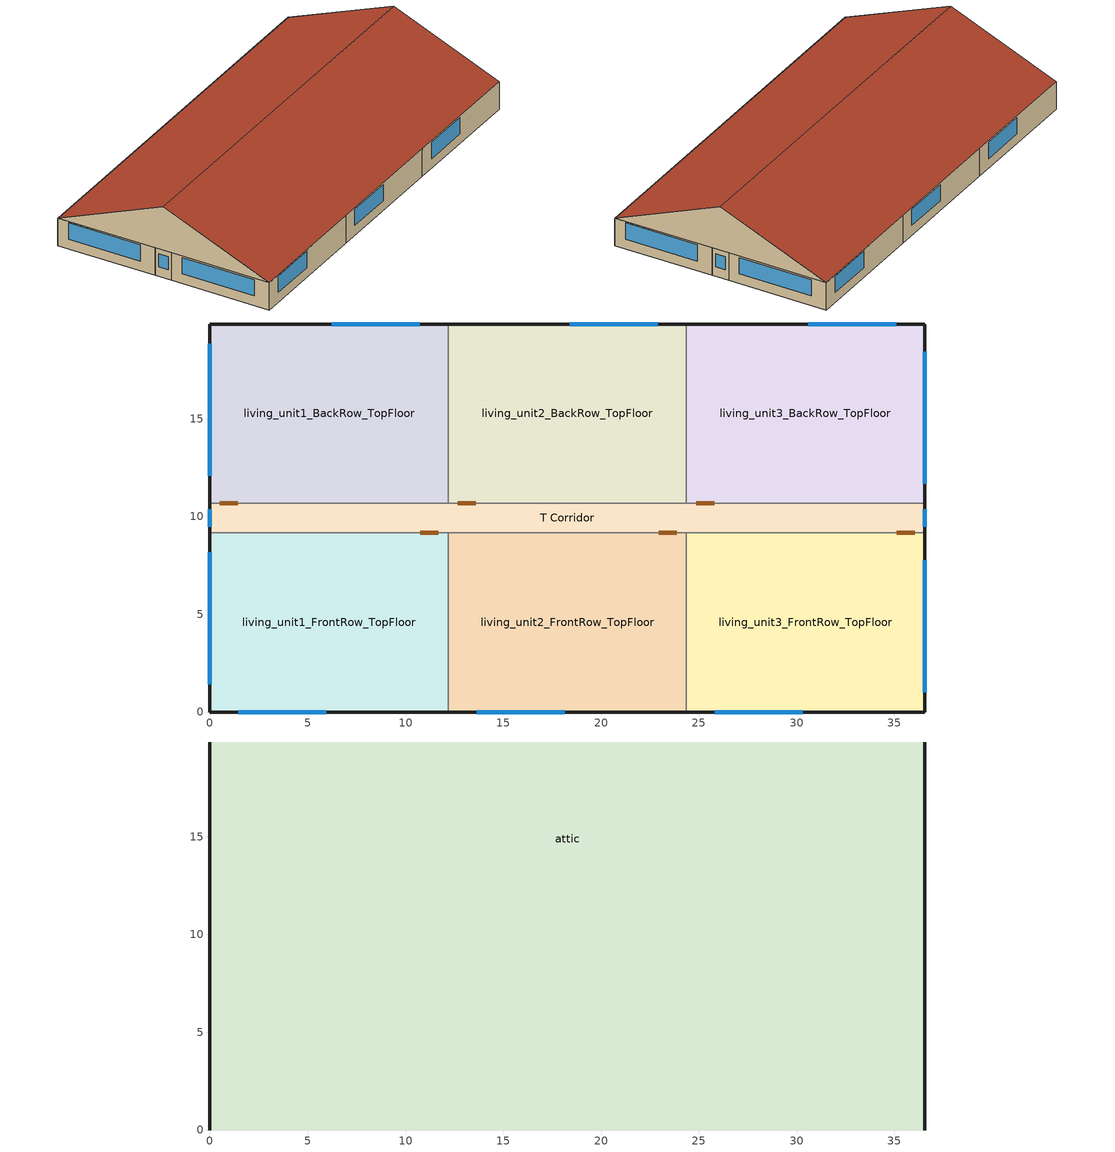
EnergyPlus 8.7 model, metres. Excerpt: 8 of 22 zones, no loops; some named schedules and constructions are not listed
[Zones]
living_unit3_BackRow_TopFloor
 floor to living_unit3_BackRow_MiddleFloor (ceiling-floor-layer): 36.54,10.68 24.36,10.68 24.36,19.84 36.54,19.84 z5.33
 wall outside (Exterior Wall): 36.54,10.68 36.54,19.84 24.36,19.84 z5.33:7.92
 wall to living_unit2_BackRow_TopFloor (interiorwall): 24.36,19.84 24.36,10.68 z5.33:7.92
 wall to T Corridor (Interior Wall): 24.36,10.68 36.54,10.68 z5.33:7.92
 window (Exterior Window): 36.54,11.68 36.54,18.43 / 35.08,19.84 30.58,19.84 z6.25:7.77
 door inside (Interior Door): 24.86,10.68 25.77,10.68 z5.33:7.47
 ceiling to attic (Interior Ceiling): 24.36,10.68 36.54,10.68 36.54,19.84 24.36,19.84 z7.92
living_unit3_FrontRow_TopFloor
 floor to living_unit3_FrontRow_MiddleFloor (ceiling-floor-layer): 36.54,0 24.36,0 24.36,9.16 36.54,9.16 z5.33
 wall outside (Exterior Wall): 24.36,0 36.54,0 36.54,9.16 z5.33:7.92
 wall to living_unit2_FrontRow_TopFloor (interiorwall): 24.36,9.16 24.36,0 z5.33:7.92
 wall to T Corridor (Interior Wall): 36.54,9.16 24.36,9.16 z5.33:7.92
 window (Exterior Window): 36.54,1 36.54,7.75 / 25.82,0 30.32,0 z6.25:7.77
 door inside (Interior Door): 36.04,9.16 35.12,9.16 z5.33:7.47
 ceiling to attic (Interior Ceiling): 24.36,0 36.54,0 36.54,9.16 24.36,9.16 z7.92
living_unit1_FrontRow_TopFloor
 floor to living_unit1_FrontRow_MiddleFloor (ceiling-floor-layer): 12.18,0 0,0 0,9.16 12.18,9.16 z5.33
 wall outside (Exterior Wall): 0,9.16 0,0 12.18,0 z5.33:7.92
 wall to living_unit2_FrontRow_TopFloor (interiorwall): 12.18,0 12.18,9.16 z5.33:7.92
 wall to T Corridor (Interior Wall): 12.18,9.16 0,9.16 z5.33:7.92
 window (Exterior Window): 1.46,0 5.96,0 / 0,8.16 0,1.41 z6.25:7.77
 door inside (Interior Door): 11.68,9.16 10.76,9.16 z5.33:7.47
 ceiling to attic (Interior Ceiling): 0,0 12.18,0 12.18,9.16 0,9.16 z7.92
living_unit2_BackRow_TopFloor
 floor to living_unit2_BackRow_MiddleFloor (ceiling-floor-layer): 24.36,10.68 12.18,10.68 12.18,19.84 24.36,19.84 z5.33
 wall outside (Exterior Wall): 24.36,19.84 12.18,19.84 z5.33:7.92
 wall to living_unit1_BackRow_TopFloor (interiorwall): 12.18,19.84 12.18,10.68 z5.33:7.92
 wall to T Corridor (Interior Wall): 12.18,10.68 24.36,10.68 z5.33:7.92
 window (Exterior Window): 22.9,19.84 18.4,19.84 z6.25:7.77
 door inside (Interior Door): 12.68,10.68 13.59,10.68 z5.33:7.47
 ceiling to attic (Interior Ceiling): 12.18,10.68 24.36,10.68 24.36,19.84 12.18,19.84 z7.92
living_unit2_FrontRow_TopFloor
 floor to living_unit2_FrontRow_MiddleFloor (ceiling-floor-layer): 24.36,0 12.18,0 12.18,9.16 24.36,9.16 z5.33
 wall outside (Exterior Wall): 12.18,0 24.36,0 z5.33:7.92
 wall to T Corridor (Interior Wall): 24.36,9.16 12.18,9.16 z5.33:7.92
 window (Exterior Window): 13.64,0 18.14,0 z6.25:7.77
 door inside (Interior Door): 23.86,9.16 22.94,9.16 z5.33:7.47
 ceiling to attic (Interior Ceiling): 12.18,0 24.36,0 24.36,9.16 12.18,9.16 z7.92
living_unit1_BackRow_TopFloor
 floor to living_unit1_BackRow_MiddleFloor (ceiling-floor-layer): 12.18,10.68 0,10.68 0,19.84 12.18,19.84 z5.33
 wall outside (Exterior Wall): 12.18,19.84 0,19.84 0,10.68 z5.33:7.92
 wall to T Corridor (Interior Wall): 0,10.68 12.18,10.68 z5.33:7.92
 window (Exterior Window): 10.72,19.84 6.22,19.84 / 0,18.84 0,12.09 z6.25:7.77
 door inside (Interior Door): 0.5,10.68 1.41,10.68 z5.33:7.47
 ceiling to attic (Interior Ceiling): 0,10.68 12.18,10.68 12.18,19.84 0,19.84 z7.92
T Corridor
 floor to M Corridor (ceiling-floor-layer): 36.54,9.16 0,9.16 0,10.68 36.54,10.68 z5.34
 wall outside (Exterior Wall): 0,10.68 0,9.16 / 36.54,9.16 36.54,10.68 z5.34:7.93
 window (Exterior Window): 36.54,9.46 36.54,10.38 / 0,10.38 0,9.46 z6.25:7.47
 ceiling to attic (Interior Ceiling): 0,9.16 36.54,9.16 36.54,10.68 0,10.68 z7.93
attic
 wall outside (Gable_end): 36.54,0,7.92 36.54,19.84,7.92 36.54,9.92,12.05; 0,19.84,7.92 0,0,7.92 0,9.92,12.05
 roof outside (Exterior Roof): 36.54,19.84,7.92 0,19.84,7.92 0,9.92,12.05 36.54,9.92,12.05; 0,0,7.92 36.54,0,7.92 36.54,9.92,12.05 0,9.92,12.05
[Material]
Name | Roughness | Thickness | Conductivity | Density | Specific Heat | Solar Absorptance | Thermal Absorptance | Visible Absorptance
wall_consol_layer | Rough | 0.1397 | 0.0596628 | 120.801 | 1036.26
sheathing_consol_layer | Rough | 0.0127 | 0.0940184 | 685.008 | 1172.332
ceil_consol_layer | Rough | 0.447739 | 0.0617176 | 41.9286 | 776.251
Asphalt_shingle | MediumRough | 0.00633985 | 0.08186 | 1121.29 | 1255.2 | 0.75
Stucco_1in | MediumSmooth | 0.0254001 | 1.39892 | 1922.21 | 878.64
Drywall_1/2in | MediumSmooth | 0.0127 | 0.16009 | 800.923 | 1087.84
OSB_5/8in | MediumSmooth | 0.015875 | 0.1163 | 544.627 | 1213.36
Lumber_2x4 | Rough | 0.0890016 | 0.115458 | 512.64 | 767.58 | 0.7 | 0.9 | 0.7
OSB_1/2in | MediumSmooth | 0.0127 | 0.1163 | 544.627 | 1213.36 | 0.7 | 0.9 | 0.7
door_const | Smooth | 0.0317022 | 0.0720096 | 512.64 | 767.58
[Material:NoMass]
Bldg_paper_felt: Roughness=Smooth; Thermal Resistance=0.0105666
[Material:AirGap]
Air_4_in_vert: Thermal Resistance=0.158499
[WindowMaterial:SimpleGlazingSystem]
Glass: UFactor=1.817152; Solar Heat Gain Coefficient=0.4; Visible Transmittance=0.88
[Construction]
ceiling-floor-layer: Lumber_2x4
Exterior Wall: Stucco_1in, Bldg_paper_felt, sheathing_consol_layer, OSB_5/8in, wall_consol_layer, Drywall_1/2in
Interior Ceiling: ceil_consol_layer, Drywall_1/2in
interiorwall: Drywall_1/2in, OSB_5/8in, Drywall_1/2in
Interior Wall: Drywall_1/2in, Air_4_in_vert, Drywall_1/2in
Exterior Roof: Asphalt_shingle, OSB_1/2in
Exterior Window: Glass
Interior Door: door_const
Gable_end: Stucco_1in, Bldg_paper_felt, OSB_5/8in, Air_4_in_vert, Drywall_1/2in
[WindowProperty:ShadingControl]
Shades: Shading Type=InteriorBlind; Construction with Shading=window_w_blinds; Shading Control Type=OnIfScheduleAllows; Schedule=window_shades; Shading Control Is Scheduled=Yes; Glare Control Is Active=No
[Zone] Multiplier=1
attic; living_unit3_BackRow_TopFloor; living_unit3_FrontRow_TopFloor; living_unit1_FrontRow_TopFloor; living_unit2_BackRow_TopFloor; living_unit2_FrontRow_TopFloor; living_unit1_BackRow_TopFloor; T Corridor
[GroundHeatTransfer:Control]
gtp_control: Run Basement Preprocessor=no; Run Slab Preprocessor=yes
[GroundHeatTransfer:Slab:Materials]
NMAT Number of materials=2; ALBEDO Surface Albedo No Snow=0.16; ALBEDO Surface Albedo Snow=0.4; EPSLW Surface Emissivity No Snow=0.9; EPSLW Surface Emissivity Snow=0.9; Z0 Surface Roughness No Snow=0.75; Z0 Surface Roughness Snow=0.05; HIN Indoor HConv Downward Flow=6; HIN Indoor HConv Upward=9
[GroundHeatTransfer:Slab:MatlProps]
RHO Slab Material density=2300; RHO Soil Density=1200; CP Slab CP=650; CP Soil CP=1200; TCON Slab k=0.9; TCON Soil k=1
[GroundHeatTransfer:Slab:BoundConds]
EVTR Is surface evapotranspiration modeled=FALSE; FIXBC is the lower boundary at a fixed temperature=TRUE; TDEEPin=10; USRHflag Is the ground surface h specified by the user=FALSE
[GroundHeatTransfer:Slab:BldgProps]
IYRS Number of years to iterate=10; Shape Slab shape=0; HBLDG Building height=4; TIN1 January Indoor Average Temperature Setpoint=22.22; TIN2 February Indoor Average Temperature Setpoint=22.22; TIN3 March Indoor Average Temperature Setpoint=22.22; TIN4 April Indoor Average Temperature Setpoint=22.22; TIN5 May Indoor Average Temperature Setpoint=22.22; TIN6 June Indoor Average Temperature Setpoint=23.88; TIN7 July Indoor Average Temperature Setpoint=23.88; TIN8 August Indoor Average Temperature Setpoint=23.88; TIN9 September Indoor Average Temperature Setpoint=23.88; TIN10 October Indoor Average Temperature Setpoint=22.22; TIN11 November Indoor Average Temperature Setpoint=22.22; TIN12 December Indoor Average Temperature Setpoint=22.22; TINAmp Daily Indoor sine wave variation amplitude=0; ConvTol Convergence Tolerance=0.1
[GroundHeatTransfer:Slab:Insulation]
RINS R value of under slab insulation=0; DINS Width of strip of under slab insulation=0; RVINS R value of vertical insulation=1.761; ZVINS Depth of vertical insulation=1.5; IVINS Flag Is there vertical insulation=1
[GroundHeatTransfer:Slab:EquivalentSlab]
APRatio The area to perimeter ratio for this slab=2.84365; SLABDEPTH Thickness of slab on grade=0.1; CLEARANCE Distance from edge of slab to domain edge=15; ZCLEARANCE Distance from bottom of slab to domain bottom=15
[GroundHeatTransfer:Basement:SimParameters]
F Multiplier for the ADI solution=0.1; IYRS Maximum number of yearly iterations=15
[GroundHeatTransfer:Basement:MatlProps]
NMAT Number of materials in this domain=6; Density for Foundation Wall=2243; density for Floor Slab=2243; density for Ceiling=311; density for Soil=1500; density for Gravel=2000; density for Wood=449; Specific heat for foundation wall=880; Specific heat for floor slab=880; Specific heat for ceiling=1530; Specific heat for soil=840; Specific heat for gravel=720; Specific heat for wood=1530; Thermal conductivity for foundation wall=1.4; Thermal conductivity for floor slab=1.4; Thermal conductivity for ceiling=0.09; thermal conductivity for soil=1.1; thermal conductivity for gravel=1.9; thermal conductivity for wood=0.12
[GroundHeatTransfer:Basement:Insulation]
REXT R Value of any exterior insulation=2.2893; INSFULL Flag Is the wall fully insulated=True
[GroundHeatTransfer:Basement:SurfaceProps]
ALBEDO Surface albedo for No snow conditions=0.16; ALBEDO Surface albedo for snow conditions=0.4; EPSLN Surface emissivity No Snow=0.94; EPSLN Surface emissivity with Snow=0.86; VEGHT Surface roughness No snow conditions=6; VEGHT Surface roughness Snow conditions=0.25; PET Flag Potential evapotranspiration on=False
[GroundHeatTransfer:Basement:BldgData]
DWALL Wall thickness=0.2; DSLAB Floor slab thickness=0.243828; DGRAVXY Width of gravel pit beside basement wall=0.3; DGRAVZN Gravel depth extending above the floor slab=0.2; DGRAVZP Gravel depth below the floor slab=0.1
[GroundHeatTransfer:Basement:Interior]
COND Flag Is the basement conditioned=True; HIN Downward convection only heat transfer coefficient=0.92; HIN Upward convection only heat transfer coefficient=4.04; HIN Horizontal convection only heat transfer coefficient=3.08; HIN Downward combined convection and radiation heat transfer coefficient=6.13; HIN Upward combined convection and radiation heat transfer coefficient=9.26; HIN Horizontal combined convection and radiation heat transfer coefficient=8.29
[GroundHeatTransfer:Basement:ComBldg]
January average temperature=21; February average temperature=21; March average temperature=21; April average temperature=21; May average temperature=24; June average temperature=24; July average temperature=24; August average temperature=24; September average temperature=24; October average temperature=24; November average temperature=21; December average temperature=21; Daily variation sine wave amplitude=21
[GroundHeatTransfer:Basement:EquivSlab]
APRatio The area to perimeter ratio for this slab=8.57295; EquivSizing Flag=True
[GroundHeatTransfer:Basement:EquivAutoGrid]
CLEARANCE Distance from outside of wall to edge of 3D ground domain=15; SlabDepth Thickness of the floor slab=0.1; BaseDepth Depth of the basement wall below grade=1.21914
[People] Number of People Schedule=Occupancy_sch; Number of People Calculation Method=People; Number of People=2; Fraction Radiant=0; Sensible Heat Fraction=autocalculate; Activity Level Schedule=activity_sch; Enable ASHRAE 55 Comfort Warnings=No; Mean Radiant Temperature Calculation Type=ZoneAveraged
Name | Zone or ZoneList
people_unit1_FrontRow_TopFloor | living_unit1_FrontRow_TopFloor
people_unit2_FrontRow_TopFloor | living_unit2_FrontRow_TopFloor
people_unit3_FrontRow_TopFloor | living_unit3_FrontRow_TopFloor
people_unit1_BackRow_TopFloor | living_unit1_BackRow_TopFloor
people_unit2_BackRow_TopFloor | living_unit2_BackRow_TopFloor
people_unit3_BackRow_TopFloor | living_unit3_BackRow_TopFloor
[Lights] Schedule=LightingProfile_EELighting; Design Level Calculation Method=Watts/Area; Return Air Fraction=0; Fraction Radiant=0.6; Fraction Visible=0.2; Fraction Replaceable=0
Living Hardwired Lighting1_FrontRow_TopFloor: Zone or ZoneList=living_unit1_FrontRow_TopFloor; Watts per Zone Floor Area=0.736
Living Plug-in Lighting1_FrontRow_TopFloor: Zone or ZoneList=living_unit1_FrontRow_TopFloor; Watts per Zone Floor Area=0.288
Living Hardwired Lighting2_FrontRow_TopFloor: Zone or ZoneList=living_unit2_FrontRow_TopFloor; Watts per Zone Floor Area=0.736
Living Plug-in Lighting2_FrontRow_TopFloor: Zone or ZoneList=living_unit2_FrontRow_TopFloor; Watts per Zone Floor Area=0.288
Living Hardwired Lighting3_FrontRow_TopFloor: Zone or ZoneList=living_unit3_FrontRow_TopFloor; Watts per Zone Floor Area=0.736
Living Plug-in Lighting3_FrontRow_TopFloor: Zone or ZoneList=living_unit3_FrontRow_TopFloor; Watts per Zone Floor Area=0.288
Living Hardwired Lighting1_BackRow_TopFloor: Zone or ZoneList=living_unit1_BackRow_TopFloor; Watts per Zone Floor Area=0.736
Living Plug-in Lighting1_BackRow_TopFloor: Zone or ZoneList=living_unit1_BackRow_TopFloor; Watts per Zone Floor Area=0.288
Living Hardwired Lighting2_BackRow_TopFloor: Zone or ZoneList=living_unit2_BackRow_TopFloor; Watts per Zone Floor Area=0.736
Living Plug-in Lighting2_BackRow_TopFloor: Zone or ZoneList=living_unit2_BackRow_TopFloor; Watts per Zone Floor Area=0.288
Living Hardwired Lighting3_BackRow_TopFloor: Zone or ZoneList=living_unit3_BackRow_TopFloor; Watts per Zone Floor Area=0.736
Living Plug-in Lighting3_BackRow_TopFloor: Zone or ZoneList=living_unit3_BackRow_TopFloor; Watts per Zone Floor Area=0.288
Corridor Lights Lighting_T Corridor: Zone or ZoneList=T Corridor; Watts per Zone Floor Area=0.288; EndUse Subcategory=General; Return Air Fraction Calculated from Plenum Temperature=No; Return Air Fraction Function of Plenum Temperature Coefficient 1=0; Return Air Fraction Function of Plenum Temperature Coefficient 2=0
[ElectricEquipment]
Name | Zone or ZoneList | Schedule | Design Level Calculation Method | Design Level | Fraction Latent | Fraction Radiant | Fraction Lost | EndUse Subcategory | Watts per Zone Floor Area
Refrigerator1_FrontRow_TopFloor | living_unit1_FrontRow_TopFloor | Refrigerator | EquipmentLevel | 91.094 | 0 | 0 | 0 | Appl
Misc Elec Load1_FrontRow_TopFloor | living_unit1_FrontRow_TopFloor | MiscPlugLoad | Watts/Area |  | 0.062439 | 0.411909 | 0.251045 | Misc | 2.46
Clothes Washer1_FrontRow_TopFloor | living_unit1_FrontRow_TopFloor | ClothesWasher | EquipmentLevel | 29.5818 | 0 | 0.48 | 0.2 | Appl
Clothes Dryer1_FrontRow_TopFloor | living_unit1_FrontRow_TopFloor | ClothesDryer | EquipmentLevel | 222.113 | 0.05 | 0.09 | 0.8 | Appl
Dishwasher1_FrontRow_TopFloor | living_unit1_FrontRow_TopFloor | Dishwasher | EquipmentLevel | 68.3276 | 0.15 | 0.36 | 0.25 | Appl
Misc Elec Load21_FrontRow_TopFloor | living_unit1_FrontRow_TopFloor | always_avail | EquipmentLevel | 121.881 | 0.062439 | 0.411909 | 0.251045 | Misc
Cooking Range1_FrontRow_TopFloor | living_unit1_FrontRow_TopFloor | CookingRange | EquipmentLevel | 248.498 | 0.3 | 0.24 | 0.3 | Appl
Misc Gas Load1_FrontRow_TopFloor | living_unit1_FrontRow_TopFloor | MiscPlugLoad | Watts/Area |  | 0.062439 | 0.411909 | 0.251045 | Misc | 0.297
Refrigerator2_FrontRow_TopFloor | living_unit2_FrontRow_TopFloor | Refrigerator | EquipmentLevel | 91.094 | 0 | 0 | 0 | Appl
Misc Elec Load2_FrontRow_TopFloor | living_unit2_FrontRow_TopFloor | MiscPlugLoad | Watts/Area |  | 0.062439 | 0.411909 | 0.251045 | Misc | 2.46
Clothes Washer2_FrontRow_TopFloor | living_unit2_FrontRow_TopFloor | ClothesWasher | EquipmentLevel | 29.5818 | 0 | 0.48 | 0.2 | Appl
Clothes Dryer2_FrontRow_TopFloor | living_unit2_FrontRow_TopFloor | ClothesDryer | EquipmentLevel | 222.113 | 0.05 | 0.09 | 0.8 | Appl
Dishwasher2_FrontRow_TopFloor | living_unit2_FrontRow_TopFloor | Dishwasher | EquipmentLevel | 68.3276 | 0.15 | 0.36 | 0.25 | Appl
Misc Elec Load22_FrontRow_TopFloor | living_unit2_FrontRow_TopFloor | always_avail | EquipmentLevel | 121.881 | 0.062439 | 0.411909 | 0.251045 | Misc
Cooking Range2_FrontRow_TopFloor | living_unit2_FrontRow_TopFloor | CookingRange | EquipmentLevel | 248.498 | 0.3 | 0.24 | 0.3 | Appl
Misc Gas Load2_FrontRow_TopFloor | living_unit2_FrontRow_TopFloor | MiscPlugLoad | Watts/Area |  | 0.062439 | 0.411909 | 0.251045 | Misc | 0.297
Refrigerator3_FrontRow_TopFloor | living_unit3_FrontRow_TopFloor | Refrigerator | EquipmentLevel | 91.094 | 0 | 0 | 0 | Appl
Misc Elec Load3_FrontRow_TopFloor | living_unit3_FrontRow_TopFloor | MiscPlugLoad | Watts/Area |  | 0.062439 | 0.411909 | 0.251045 | Misc | 2.46
Clothes Washer3_FrontRow_TopFloor | living_unit3_FrontRow_TopFloor | ClothesWasher | EquipmentLevel | 29.5818 | 0 | 0.48 | 0.2 | Appl
Clothes Dryer3_FrontRow_TopFloor | living_unit3_FrontRow_TopFloor | ClothesDryer | EquipmentLevel | 222.113 | 0.05 | 0.09 | 0.8 | Appl
Dishwasher3_FrontRow_TopFloor | living_unit3_FrontRow_TopFloor | Dishwasher | EquipmentLevel | 68.3276 | 0.15 | 0.36 | 0.25 | Appl
Misc Elec Load23_FrontRow_TopFloor | living_unit3_FrontRow_TopFloor | always_avail | EquipmentLevel | 121.881 | 0.062439 | 0.411909 | 0.251045 | Misc
Cooking Range3_FrontRow_TopFloor | living_unit3_FrontRow_TopFloor | CookingRange | EquipmentLevel | 248.498 | 0.3 | 0.24 | 0.3 | Appl
Misc Gas Load3_FrontRow_TopFloor | living_unit3_FrontRow_TopFloor | MiscPlugLoad | Watts/Area |  | 0.062439 | 0.411909 | 0.251045 | Misc | 0.297
Refrigerator1_BackRow_TopFloor | living_unit1_BackRow_TopFloor | Refrigerator | EquipmentLevel | 91.094 | 0 | 0 | 0 | Appl
Misc Elec Load1_BackRow_TopFloor | living_unit1_BackRow_TopFloor | MiscPlugLoad | Watts/Area |  | 0.062439 | 0.411909 | 0.251045 | Misc | 2.46
Clothes Washer1_BackRow_TopFloor | living_unit1_BackRow_TopFloor | ClothesWasher | EquipmentLevel | 29.5818 | 0 | 0.48 | 0.2 | Appl
Clothes Dryer1_BackRow_TopFloor | living_unit1_BackRow_TopFloor | ClothesDryer | EquipmentLevel | 222.113 | 0.05 | 0.09 | 0.8 | Appl
Dishwasher1_BackRow_TopFloor | living_unit1_BackRow_TopFloor | Dishwasher | EquipmentLevel | 68.3276 | 0.15 | 0.36 | 0.25 | Appl
Misc Elec Load21_BackRow_TopFloor | living_unit1_BackRow_TopFloor | always_avail | EquipmentLevel | 121.881 | 0.062439 | 0.411909 | 0.251045 | Misc
Cooking Range1_BackRow_TopFloor | living_unit1_BackRow_TopFloor | CookingRange | EquipmentLevel | 248.498 | 0.3 | 0.24 | 0.3 | Appl
Misc Gas Load1_BackRow_TopFloor | living_unit1_BackRow_TopFloor | MiscPlugLoad | Watts/Area |  | 0.062439 | 0.411909 | 0.251045 | Misc | 0.297
Refrigerator2_BackRow_TopFloor | living_unit2_BackRow_TopFloor | Refrigerator | EquipmentLevel | 91.094 | 0 | 0 | 0 | Appl
Misc Elec Load2_BackRow_TopFloor | living_unit2_BackRow_TopFloor | MiscPlugLoad | Watts/Area |  | 0.062439 | 0.411909 | 0.251045 | Misc | 2.46
Clothes Washer2_BackRow_TopFloor | living_unit2_BackRow_TopFloor | ClothesWasher | EquipmentLevel | 29.5818 | 0 | 0.48 | 0.2 | Appl
Clothes Dryer2_BackRow_TopFloor | living_unit2_BackRow_TopFloor | ClothesDryer | EquipmentLevel | 222.113 | 0.05 | 0.09 | 0.8 | Appl
Dishwasher2_BackRow_TopFloor | living_unit2_BackRow_TopFloor | Dishwasher | EquipmentLevel | 68.3276 | 0.15 | 0.36 | 0.25 | Appl
Misc Elec Load22_BackRow_TopFloor | living_unit2_BackRow_TopFloor | always_avail | EquipmentLevel | 121.881 | 0.062439 | 0.411909 | 0.251045 | Misc
Cooking Range2_BackRow_TopFloor | living_unit2_BackRow_TopFloor | CookingRange | EquipmentLevel | 248.498 | 0.3 | 0.24 | 0.3 | Appl
Misc Gas Load2_BackRow_TopFloor | living_unit2_BackRow_TopFloor | MiscPlugLoad | Watts/Area |  | 0.062439 | 0.411909 | 0.251045 | Misc | 0.297
Refrigerator3_BackRow_TopFloor | living_unit3_BackRow_TopFloor | Refrigerator | EquipmentLevel | 91.094 | 0 | 0 | 0 | Appl
Misc Elec Load3_BackRow_TopFloor | living_unit3_BackRow_TopFloor | MiscPlugLoad | Watts/Area |  | 0.062439 | 0.411909 | 0.251045 | Misc | 2.46
Clothes Washer3_BackRow_TopFloor | living_unit3_BackRow_TopFloor | ClothesWasher | EquipmentLevel | 29.5818 | 0 | 0.48 | 0.2 | Appl
Clothes Dryer3_BackRow_TopFloor | living_unit3_BackRow_TopFloor | ClothesDryer | EquipmentLevel | 222.113 | 0.05 | 0.09 | 0.8 | Appl
Dishwasher3_BackRow_TopFloor | living_unit3_BackRow_TopFloor | Dishwasher | EquipmentLevel | 68.3276 | 0.15 | 0.36 | 0.25 | Appl
Misc Elec Load23_BackRow_TopFloor | living_unit3_BackRow_TopFloor | always_avail | EquipmentLevel | 121.881 | 0.062439 | 0.411909 | 0.251045 | Misc
Cooking Range3_BackRow_TopFloor | living_unit3_BackRow_TopFloor | CookingRange | EquipmentLevel | 248.498 | 0.3 | 0.24 | 0.3 | Appl
Misc Gas Load3_BackRow_TopFloor | living_unit3_BackRow_TopFloor | MiscPlugLoad | Watts/Area |  | 0.062439 | 0.411909 | 0.251045 | Misc | 0.297
[ZoneInfiltration:EffectiveLeakageArea] Schedule=always_avail
Name | Zone | Effective Air Leakage Area | Stack Coefficient | Wind Coefficient
Living_ShermanGrimsrud_unit1_FrontRow_TopFloor | living_unit1_FrontRow_TopFloor | 107.349 | 0.00029 | 0.000231
Living_ShermanGrimsrud_unit2_FrontRow_TopFloor | living_unit2_FrontRow_TopFloor | 94.527 | 0.00029 | 0.000231
Living_ShermanGrimsrud_unit3_FrontRow_TopFloor | living_unit3_FrontRow_TopFloor | 107.349 | 0.00029 | 0.000231
Living_ShermanGrimsrud_unit1_BackRow_TopFloor | living_unit1_BackRow_TopFloor | 107.349 | 0.00029 | 0.000231
Living_ShermanGrimsrud_unit2_BackRow_TopFloor | living_unit2_BackRow_TopFloor | 94.527 | 0.00029 | 0.000231
Living_ShermanGrimsrud_unit3_BackRow_TopFloor | living_unit3_BackRow_TopFloor | 107.349 | 0.00029 | 0.000231
AtticVent | attic | 3330 | 0.000435 | 0.000271
